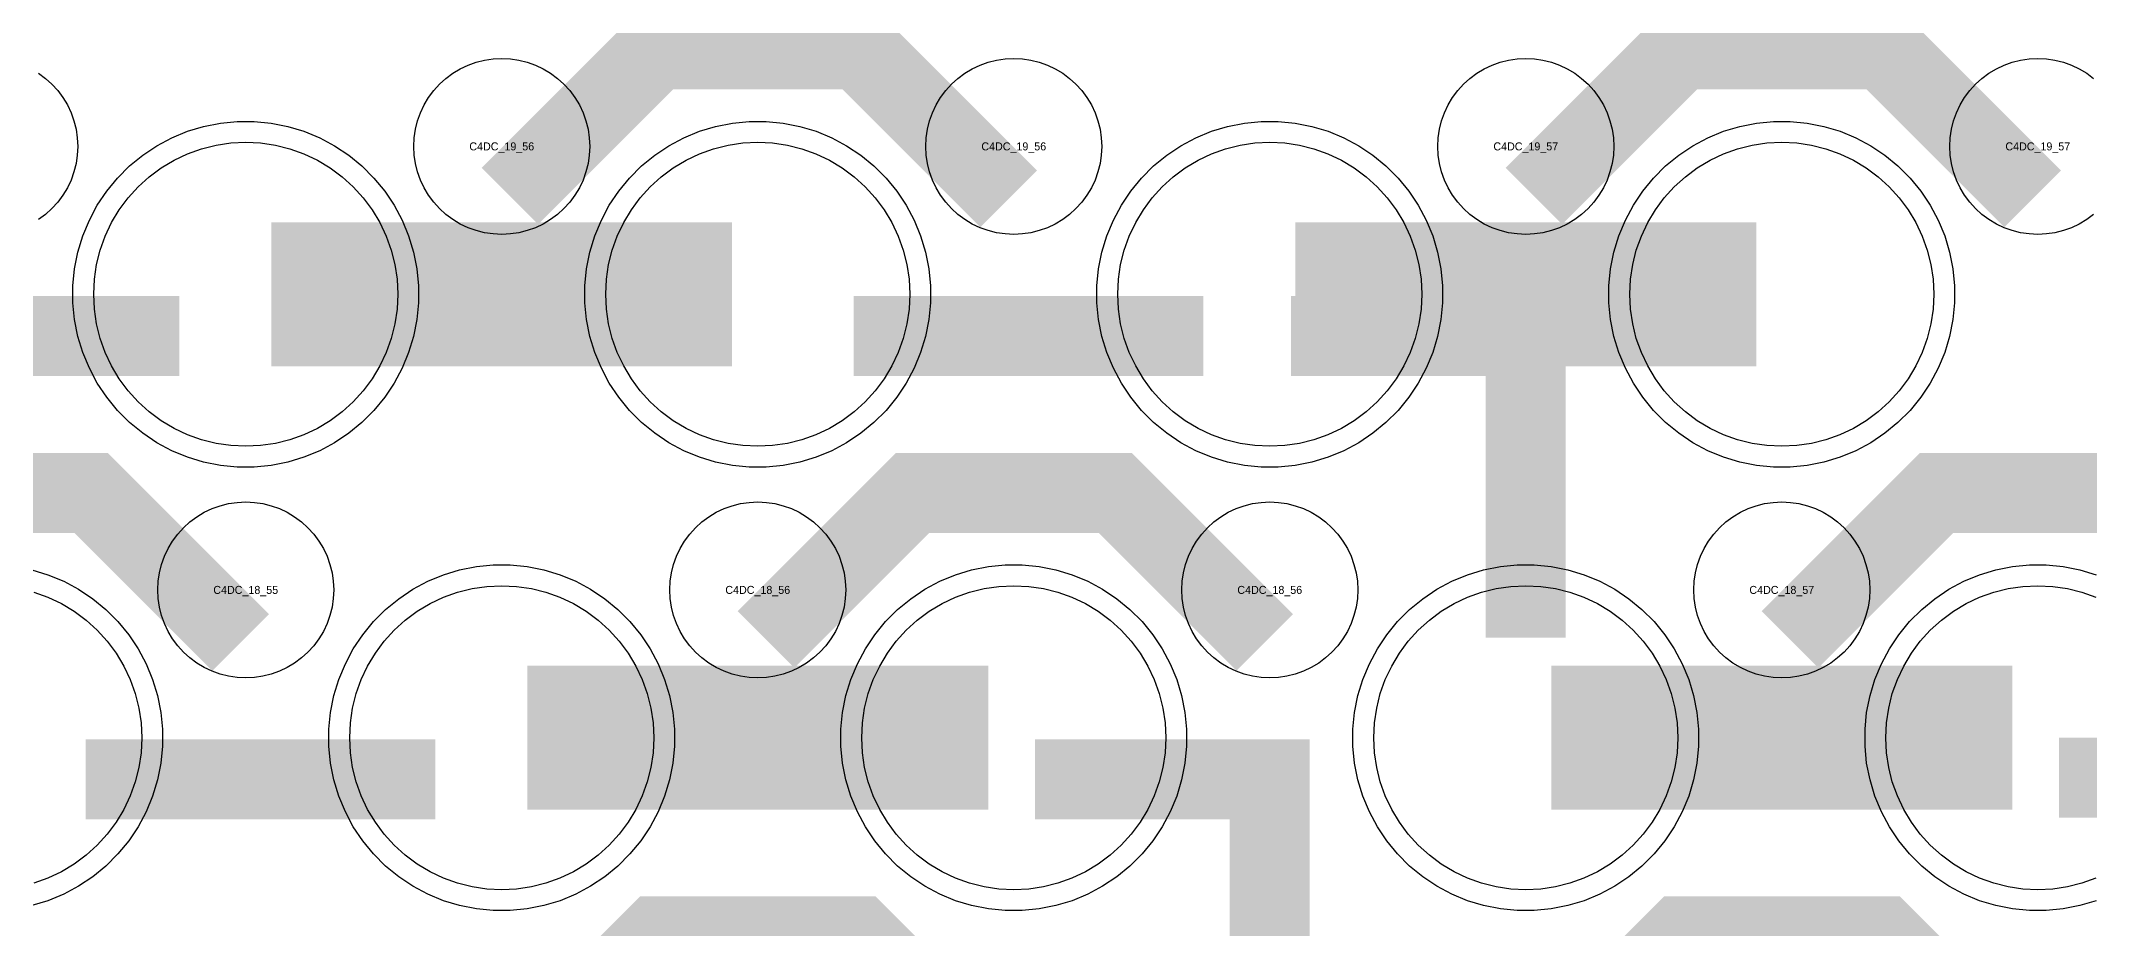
# Model space of a CAD drawing. Extents: x -11880 to 11880, y -14992 to 14992.
# Drawn here: x 5776 to 6416, y -12405 to -12128 of the extents above; entities that cross this region are included whole.
import ezdxf
from ezdxf.enums import TextEntityAlignment as Align

# ---------------------------------------------------------------- set-up
doc = ezdxf.new("R2010")
doc.units = 0
doc.header["$MEASUREMENT"] = 0
for name, color, linetype in [('GDS_775_DT_237', 138, 'CONTINUOUS'), ('RDL1_FS', 34, 'CONTINUOUS'), ('RDL_BS', 160, 'CONTINUOUS')]:
    doc.layers.add(name, color=color, linetype=linetype)

msp = doc.modelspace()

# ---------------------------------------------------------------- linework, layer by layer
at = {"layer": 'RDL1_FS'}
for points in [[(5840, -12254.354), (5835.343, -12254.125), (5830.732, -12253.441), (5826.209, -12252.309), (5821.819, -12250.737), (5817.605, -12248.745), (5813.605, -12246.347), (5809.86, -12243.569), (5806.406, -12240.439), (5803.276, -12236.985), (5800.498, -12233.24), (5798.1, -12229.24), (5796.108, -12225.026), (5794.536, -12220.636), (5793.404, -12216.113), (5792.72, -12211.502), (5792.491, -12206.845), (5792.72, -12202.188), (5793.404, -12197.577), (5794.536, -12193.054), (5796.108, -12188.664), (5798.1, -12184.45), (5800.498, -12180.45), (5803.276, -12176.705), (5806.406, -12173.251), (5809.86, -12170.121), (5813.605, -12167.343), (5817.605, -12164.945), (5821.819, -12162.953), (5826.209, -12161.381), (5830.732, -12160.249), (5835.343, -12159.565), (5840, -12159.336), (5844.657, -12159.565), (5849.268, -12160.249), (5853.791, -12161.381), (5858.181, -12162.953), (5862.395, -12164.945), (5866.395, -12167.343), (5870.14, -12170.121), (5873.594, -12173.251), (5876.724, -12176.705), (5879.502, -12180.45), (5881.9, -12184.45), (5883.892, -12188.664), (5885.464, -12193.054), (5886.596, -12197.577), (5887.28, -12202.188), (5887.509, -12206.845), (5887.28, -12211.502), (5886.596, -12216.113), (5885.464, -12220.636), (5883.892, -12225.026), (5881.9, -12229.24), (5879.502, -12233.24), (5876.724, -12236.985), (5873.594, -12240.439), (5870.14, -12243.569), (5866.395, -12246.347), (5862.395, -12248.745), (5858.181, -12250.737), (5853.791, -12252.309), (5849.268, -12253.441), (5844.657, -12254.125)], [(6000, -12254.354), (5995.343, -12254.125), (5990.732, -12253.441), (5986.209, -12252.309), (5981.819, -12250.737), (5977.605, -12248.745), (5973.605, -12246.347), (5969.86, -12243.569), (5966.406, -12240.439), (5963.276, -12236.985), (5960.498, -12233.24), (5958.1, -12229.24), (5956.108, -12225.026), (5954.536, -12220.636), (5953.404, -12216.113), (5952.72, -12211.502), (5952.491, -12206.845), (5952.72, -12202.188), (5953.404, -12197.577), (5954.536, -12193.054), (5956.108, -12188.664), (5958.1, -12184.45), (5960.498, -12180.45), (5963.276, -12176.705), (5966.406, -12173.251), (5969.86, -12170.121), (5973.605, -12167.343), (5977.605, -12164.945), (5981.819, -12162.953), (5986.209, -12161.381), (5990.732, -12160.249), (5995.343, -12159.565), (6000, -12159.336), (6004.657, -12159.565), (6009.268, -12160.249), (6013.791, -12161.381), (6018.181, -12162.953), (6022.395, -12164.945), (6026.395, -12167.343), (6030.14, -12170.121), (6033.594, -12173.251), (6036.724, -12176.705), (6039.502, -12180.45), (6041.9, -12184.45), (6043.892, -12188.664), (6045.464, -12193.054), (6046.596, -12197.577), (6047.28, -12202.188), (6047.509, -12206.845), (6047.28, -12211.502), (6046.596, -12216.113), (6045.464, -12220.636), (6043.892, -12225.026), (6041.9, -12229.24), (6039.502, -12233.24), (6036.724, -12236.985), (6033.594, -12240.439), (6030.14, -12243.569), (6026.395, -12246.347), (6022.395, -12248.745), (6018.181, -12250.737), (6013.791, -12252.309), (6009.268, -12253.441), (6004.657, -12254.125)], [(6160, -12254.354), (6155.343, -12254.125), (6150.732, -12253.441), (6146.209, -12252.309), (6141.819, -12250.737), (6137.605, -12248.745), (6133.605, -12246.347), (6129.86, -12243.569), (6126.406, -12240.439), (6123.276, -12236.985), (6120.498, -12233.24), (6118.1, -12229.24), (6116.108, -12225.026), (6114.536, -12220.636), (6113.404, -12216.113), (6112.72, -12211.502), (6112.491, -12206.845), (6112.72, -12202.188), (6113.404, -12197.577), (6114.536, -12193.054), (6116.108, -12188.664), (6118.1, -12184.45), (6120.498, -12180.45), (6123.276, -12176.705), (6126.406, -12173.251), (6129.86, -12170.121), (6133.605, -12167.343), (6137.605, -12164.945), (6141.819, -12162.953), (6146.209, -12161.381), (6150.732, -12160.249), (6155.343, -12159.565), (6160, -12159.336), (6164.657, -12159.565), (6169.268, -12160.249), (6173.791, -12161.381), (6178.181, -12162.953), (6182.395, -12164.945), (6186.395, -12167.343), (6190.14, -12170.121), (6193.594, -12173.251), (6196.724, -12176.705), (6199.502, -12180.45), (6201.9, -12184.45), (6203.892, -12188.664), (6205.464, -12193.054), (6206.596, -12197.577), (6207.28, -12202.188), (6207.509, -12206.845), (6207.28, -12211.502), (6206.596, -12216.113), (6205.464, -12220.636), (6203.892, -12225.026), (6201.9, -12229.24), (6199.502, -12233.24), (6196.724, -12236.985), (6193.594, -12240.439), (6190.14, -12243.569), (6186.395, -12246.347), (6182.395, -12248.745), (6178.181, -12250.737), (6173.791, -12252.309), (6169.268, -12253.441), (6164.657, -12254.125)], [(6320, -12254.354), (6315.343, -12254.125), (6310.732, -12253.441), (6306.209, -12252.309), (6301.819, -12250.737), (6297.605, -12248.745), (6293.605, -12246.347), (6289.86, -12243.569), (6286.406, -12240.439), (6283.276, -12236.985), (6280.498, -12233.24), (6278.1, -12229.24), (6276.108, -12225.026), (6274.536, -12220.636), (6273.404, -12216.113), (6272.72, -12211.502), (6272.491, -12206.845), (6272.72, -12202.188), (6273.404, -12197.577), (6274.536, -12193.054), (6276.108, -12188.664), (6278.1, -12184.45), (6280.498, -12180.45), (6283.276, -12176.705), (6286.406, -12173.251), (6289.86, -12170.121), (6293.605, -12167.343), (6297.605, -12164.945), (6301.819, -12162.953), (6306.209, -12161.381), (6310.732, -12160.249), (6315.343, -12159.565), (6320, -12159.336), (6324.657, -12159.565), (6329.268, -12160.249), (6333.791, -12161.381), (6338.181, -12162.953), (6342.395, -12164.945), (6346.395, -12167.343), (6350.14, -12170.121), (6353.594, -12173.251), (6356.724, -12176.705), (6359.502, -12180.45), (6361.9, -12184.45), (6363.892, -12188.664), (6365.464, -12193.054), (6366.596, -12197.577), (6367.28, -12202.188), (6367.509, -12206.845), (6367.28, -12211.502), (6366.596, -12216.113), (6365.464, -12220.636), (6363.892, -12225.026), (6361.9, -12229.24), (6359.502, -12233.24), (6356.724, -12236.985), (6353.594, -12240.439), (6350.14, -12243.569), (6346.395, -12246.347), (6342.395, -12248.745), (6338.181, -12250.737), (6333.791, -12252.309), (6329.268, -12253.441), (6324.657, -12254.125)], [(6240, -12392.919), (6235.343, -12392.69), (6230.732, -12392.006), (6226.209, -12390.874), (6221.819, -12389.302), (6217.605, -12387.31), (6213.605, -12384.912), (6209.86, -12382.134), (6206.406, -12379.004), (6203.276, -12375.55), (6200.498, -12371.805), (6198.1, -12367.805), (6196.108, -12363.591), (6194.536, -12359.201), (6193.404, -12354.678), (6192.72, -12350.067), (6192.491, -12345.41), (6192.72, -12340.753), (6193.404, -12336.142), (6194.536, -12331.619), (6196.108, -12327.229), (6198.1, -12323.015), (6200.498, -12319.015), (6203.276, -12315.27), (6206.406, -12311.816), (6209.86, -12308.686), (6213.605, -12305.908), (6217.605, -12303.51), (6221.819, -12301.518), (6226.209, -12299.946), (6230.732, -12298.814), (6235.343, -12298.13), (6240, -12297.901), (6244.657, -12298.13), (6249.268, -12298.814), (6253.791, -12299.946), (6258.181, -12301.518), (6262.395, -12303.51), (6266.395, -12305.908), (6270.14, -12308.686), (6273.594, -12311.816), (6276.724, -12315.27), (6279.502, -12319.015), (6281.9, -12323.015), (6283.892, -12327.229), (6285.464, -12331.619), (6286.596, -12336.142), (6287.28, -12340.753), (6287.509, -12345.41), (6287.28, -12350.067), (6286.596, -12354.678), (6285.464, -12359.201), (6283.892, -12363.591), (6281.9, -12367.805), (6279.502, -12371.805), (6276.724, -12375.55), (6273.594, -12379.004), (6270.14, -12382.134), (6266.395, -12384.912), (6262.395, -12387.31), (6258.181, -12389.302), (6253.791, -12390.874), (6249.268, -12392.006), (6244.657, -12392.69)]]:
    msp.add_lwpolyline(points, close=True, dxfattribs=at)
for points in [[(5848.002, -12206.845, 45, 45, 0), (5920.002, -12206.845, 45, 45, 0)], [(5920.002, -12206.845, 45, 45, 0), (5992.002, -12206.845, 45, 45, 0)], [(6168.002, -12206.845, 45, 45, 0), (6240.002, -12206.845, 45, 45, 0)], [(6240.002, -12206.845, 45, 45, 0), (6312.002, -12206.845, 45, 45, 0)], [(6248.002, -12345.41, 45, 45, 0), (6320.002, -12345.41, 45, 45, 0)], [(6320.002, -12345.41, 45, 45, 0), (6392.002, -12345.41, 45, 45, 0)]]:
    msp.add_lwpolyline(points, format="xyseb", dxfattribs=at)
at = {"layer": 'RDL1_FS', "color": 241, "true_color": 0xf7abae}
msp.add_lwpolyline([(5773.791, -12299.946), (5778.181, -12301.518), (5782.395, -12303.51), (5786.395, -12305.908), (5790.14, -12308.686), (5793.594, -12311.816), (5796.724, -12315.27), (5799.502, -12319.015), (5801.9, -12323.015), (5803.892, -12327.229), (5805.464, -12331.619), (5806.596, -12336.142), (5807.28, -12340.753), (5807.509, -12345.41), (5807.28, -12350.067), (5806.596, -12354.678), (5805.464, -12359.201), (5803.892, -12363.591), (5801.9, -12367.805), (5799.502, -12371.805), (5796.724, -12375.55), (5793.594, -12379.004), (5790.14, -12382.134), (5786.395, -12384.912), (5782.395, -12387.31), (5778.181, -12389.302), (5773.791, -12390.874)], dxfattribs=at)
for points in [[(5920, -12392.919), (5915.343, -12392.69), (5910.732, -12392.006), (5906.209, -12390.874), (5901.819, -12389.302), (5897.605, -12387.31), (5893.605, -12384.912), (5889.86, -12382.134), (5886.406, -12379.004), (5883.276, -12375.55), (5880.498, -12371.805), (5878.1, -12367.805), (5876.108, -12363.591), (5874.536, -12359.201), (5873.404, -12354.678), (5872.72, -12350.067), (5872.491, -12345.41), (5872.72, -12340.753), (5873.404, -12336.142), (5874.536, -12331.619), (5876.108, -12327.229), (5878.1, -12323.015), (5880.498, -12319.015), (5883.276, -12315.27), (5886.406, -12311.816), (5889.86, -12308.686), (5893.605, -12305.908), (5897.605, -12303.51), (5901.819, -12301.518), (5906.209, -12299.946), (5910.732, -12298.814), (5915.343, -12298.13), (5920, -12297.901), (5924.657, -12298.13), (5929.268, -12298.814), (5933.791, -12299.946), (5938.181, -12301.518), (5942.395, -12303.51), (5946.395, -12305.908), (5950.14, -12308.686), (5953.594, -12311.816), (5956.724, -12315.27), (5959.502, -12319.015), (5961.9, -12323.015), (5963.892, -12327.229), (5965.464, -12331.619), (5966.596, -12336.142), (5967.28, -12340.753), (5967.509, -12345.41), (5967.28, -12350.067), (5966.596, -12354.678), (5965.464, -12359.201), (5963.892, -12363.591), (5961.9, -12367.805), (5959.502, -12371.805), (5956.724, -12375.55), (5953.594, -12379.004), (5950.14, -12382.134), (5946.395, -12384.912), (5942.395, -12387.31), (5938.181, -12389.302), (5933.791, -12390.874), (5929.268, -12392.006), (5924.657, -12392.69)], [(6080, -12392.919), (6075.343, -12392.69), (6070.732, -12392.006), (6066.209, -12390.874), (6061.819, -12389.302), (6057.605, -12387.31), (6053.605, -12384.912), (6049.86, -12382.134), (6046.406, -12379.004), (6043.276, -12375.55), (6040.498, -12371.805), (6038.1, -12367.805), (6036.108, -12363.591), (6034.536, -12359.201), (6033.404, -12354.678), (6032.72, -12350.067), (6032.491, -12345.41), (6032.72, -12340.753), (6033.404, -12336.142), (6034.536, -12331.619), (6036.108, -12327.229), (6038.1, -12323.015), (6040.498, -12319.015), (6043.276, -12315.27), (6046.406, -12311.816), (6049.86, -12308.686), (6053.605, -12305.908), (6057.605, -12303.51), (6061.819, -12301.518), (6066.209, -12299.946), (6070.732, -12298.814), (6075.343, -12298.13), (6080, -12297.901), (6084.657, -12298.13), (6089.268, -12298.814), (6093.791, -12299.946), (6098.181, -12301.518), (6102.395, -12303.51), (6106.395, -12305.908), (6110.14, -12308.686), (6113.594, -12311.816), (6116.724, -12315.27), (6119.502, -12319.015), (6121.9, -12323.015), (6123.892, -12327.229), (6125.464, -12331.619), (6126.596, -12336.142), (6127.28, -12340.753), (6127.509, -12345.41), (6127.28, -12350.067), (6126.596, -12354.678), (6125.464, -12359.201), (6123.892, -12363.591), (6121.9, -12367.805), (6119.502, -12371.805), (6116.724, -12375.55), (6113.594, -12379.004), (6110.14, -12382.134), (6106.395, -12384.912), (6102.395, -12387.31), (6098.181, -12389.302), (6093.791, -12390.874), (6089.268, -12392.006), (6084.657, -12392.69)]]:
    msp.add_lwpolyline(points, close=True, dxfattribs=at)
at = {"layer": 'RDL1_FS'}
msp.add_lwpolyline([(6418.181, -12389.302), (6413.791, -12390.874), (6409.268, -12392.006), (6404.657, -12392.69), (6400, -12392.919), (6395.343, -12392.69), (6390.732, -12392.006), (6386.209, -12390.874), (6381.819, -12389.302), (6377.605, -12387.31), (6373.605, -12384.912), (6369.86, -12382.134), (6366.406, -12379.004), (6363.276, -12375.55), (6360.498, -12371.805), (6358.1, -12367.805), (6356.108, -12363.591), (6354.536, -12359.201), (6353.404, -12354.678), (6352.72, -12350.067), (6352.491, -12345.41), (6352.72, -12340.753), (6353.404, -12336.142), (6354.536, -12331.619), (6356.108, -12327.229), (6358.1, -12323.015), (6360.498, -12319.015), (6363.276, -12315.27), (6366.406, -12311.816), (6369.86, -12308.686), (6373.605, -12305.908), (6377.605, -12303.51), (6381.819, -12301.518), (6386.209, -12299.946), (6390.732, -12298.814), (6395.343, -12298.13), (6400, -12297.901), (6404.657, -12298.13), (6409.268, -12298.814), (6413.791, -12299.946), (6418.181, -12301.518)], dxfattribs=at)
at = {"layer": 'RDL1_FS', "color": 241, "true_color": 0xf7abae}
for points in [[(5928.002, -12345.41, 45, 45, 0), (6000.002, -12345.41, 45, 45, 0)], [(6000.002, -12345.41, 45, 45, 0), (6072.002, -12345.41, 45, 45, 0)]]:
    msp.add_lwpolyline(points, format="xyseb", dxfattribs=at)
at = {"layer": 'RDL_BS'}
for points in [[(5922.562, -12176.159, 25, 25, 0), (5968.377, -12130.344, 25, 25, 0), (6001.93, -12130.344, 25, 25, 0)], [(6078.401, -12177.058, 25, 25, 0), (6031.687, -12130.344, 25, 25, 0), (6001.929, -12130.344, 25, 25, 0)], [(6242.562, -12176.159, 25, 25, 0), (6288.377, -12130.344, 25, 25, 0), (6321.93, -12130.344, 25, 25, 0)], [(6398.401, -12177.058, 25, 25, 0), (6351.687, -12130.344, 25, 25, 0), (6321.929, -12130.344, 25, 25, 0)], [(6240, -12314.135, 25, 25, 0), (6240, -12207.358, 25, 25, 0)], [(5710.016, -12219.858, 25, 25, 0), (5819.281, -12219.858, 25, 25, 0)], [(6030.016, -12219.858, 25, 25, 0), (6139.281, -12219.858, 25, 25, 0)], [(6252.5, -12219.858, 25, 25, 0), (6166.667, -12219.858, 25, 25, 0)], [(6212.944, -12219.858, 25, 25, 0), (6171.74, -12219.858, 25, 25, 0)], [(6240, -12237.827, 25, 25, 0), (6240, -12283.447, 25, 25, 0)], [(5838.401, -12315.623, 25, 25, 0), (5791.687, -12268.909, 25, 25, 0), (5761.929, -12268.909, 25, 25, 0)], [(6002.562, -12314.724, 25, 25, 0), (6048.377, -12268.909, 25, 25, 0), (6081.93, -12268.909, 25, 25, 0)], [(6158.401, -12315.623, 25, 25, 0), (6111.687, -12268.909, 25, 25, 0), (6081.929, -12268.909, 25, 25, 0)], [(6322.562, -12314.724, 25, 25, 0), (6368.377, -12268.909, 25, 25, 0), (6401.93, -12268.909, 25, 25, 0)], [(6478.401, -12315.623, 25, 25, 0), (6431.687, -12268.909, 25, 25, 0), (6401.929, -12268.909, 25, 25, 0)], [(6492.5, -12357.91, 25, 25, 0), (6406.667, -12357.91, 25, 25, 0)], [(6452.944, -12357.91, 25, 25, 0), (6411.74, -12357.91, 25, 25, 0)], [(6160, -12376.392, 25, 25, 0), (6160, -12422.012, 25, 25, 0)], [(5922.562, -12453.289, 25, 25, 0), (5968.377, -12407.474, 25, 25, 0), (6001.93, -12407.474, 25, 25, 0)], [(6078.401, -12454.188, 25, 25, 0), (6031.687, -12407.474, 25, 25, 0), (6001.929, -12407.474, 25, 25, 0)], [(6242.562, -12453.289, 25, 25, 0), (6288.377, -12407.474, 25, 25, 0), (6321.93, -12407.474, 25, 25, 0)], [(6398.401, -12454.188, 25, 25, 0), (6351.687, -12407.474, 25, 25, 0), (6321.929, -12407.474, 25, 25, 0)]]:
    msp.add_lwpolyline(points, format="xyseb", dxfattribs=at)
for points in [[(5920, -12188.151), (5917.307, -12188.019), (5914.635, -12187.623), (5912.016, -12186.966), (5909.481, -12186.059), (5907.044, -12184.907), (5904.72, -12183.514), (5902.557, -12181.911), (5900.558, -12180.099), (5898.746, -12178.1), (5897.143, -12175.937), (5895.75, -12173.613), (5894.598, -12171.176), (5893.691, -12168.641), (5893.034, -12166.022), (5892.638, -12163.35), (5892.506, -12160.657), (5892.638, -12157.964), (5893.034, -12155.292), (5893.691, -12152.673), (5894.598, -12150.138), (5895.75, -12147.701), (5897.143, -12145.377), (5898.746, -12143.214), (5900.558, -12141.215), (5902.557, -12139.403), (5904.72, -12137.8), (5907.044, -12136.407), (5909.481, -12135.255), (5912.016, -12134.348), (5914.635, -12133.691), (5917.307, -12133.295), (5920, -12133.163), (5922.693, -12133.295), (5925.365, -12133.691), (5927.984, -12134.348), (5930.519, -12135.255), (5932.956, -12136.407), (5935.28, -12137.8), (5937.443, -12139.403), (5939.442, -12141.215), (5941.254, -12143.214), (5942.857, -12145.377), (5944.25, -12147.701), (5945.402, -12150.138), (5946.309, -12152.673), (5946.966, -12155.292), (5947.362, -12157.964), (5947.494, -12160.657), (5947.362, -12163.35), (5946.966, -12166.022), (5946.309, -12168.641), (5945.402, -12171.176), (5944.25, -12173.613), (5942.857, -12175.937), (5941.254, -12178.1), (5939.442, -12180.099), (5937.443, -12181.911), (5935.28, -12183.514), (5932.956, -12184.907), (5930.519, -12186.059), (5927.984, -12186.966), (5925.365, -12187.623), (5922.693, -12188.019)], [(6080, -12188.151), (6077.307, -12188.019), (6074.635, -12187.623), (6072.016, -12186.966), (6069.481, -12186.059), (6067.044, -12184.907), (6064.72, -12183.514), (6062.557, -12181.911), (6060.558, -12180.099), (6058.746, -12178.1), (6057.143, -12175.937), (6055.75, -12173.613), (6054.598, -12171.176), (6053.691, -12168.641), (6053.034, -12166.022), (6052.638, -12163.35), (6052.506, -12160.657), (6052.638, -12157.964), (6053.034, -12155.292), (6053.691, -12152.673), (6054.598, -12150.138), (6055.75, -12147.701), (6057.143, -12145.377), (6058.746, -12143.214), (6060.558, -12141.215), (6062.557, -12139.403), (6064.72, -12137.8), (6067.044, -12136.407), (6069.481, -12135.255), (6072.016, -12134.348), (6074.635, -12133.691), (6077.307, -12133.295), (6080, -12133.163), (6082.693, -12133.295), (6085.365, -12133.691), (6087.984, -12134.348), (6090.519, -12135.255), (6092.956, -12136.407), (6095.28, -12137.8), (6097.443, -12139.403), (6099.442, -12141.215), (6101.254, -12143.214), (6102.857, -12145.377), (6104.25, -12147.701), (6105.402, -12150.138), (6106.309, -12152.673), (6106.966, -12155.292), (6107.362, -12157.964), (6107.494, -12160.657), (6107.362, -12163.35), (6106.966, -12166.022), (6106.309, -12168.641), (6105.402, -12171.176), (6104.25, -12173.613), (6102.857, -12175.937), (6101.254, -12178.1), (6099.442, -12180.099), (6097.443, -12181.911), (6095.28, -12183.514), (6092.956, -12184.907), (6090.519, -12186.059), (6087.984, -12186.966), (6085.365, -12187.623), (6082.693, -12188.019)], [(6240, -12188.151), (6237.307, -12188.019), (6234.635, -12187.623), (6232.016, -12186.966), (6229.481, -12186.059), (6227.044, -12184.907), (6224.72, -12183.514), (6222.557, -12181.911), (6220.558, -12180.099), (6218.746, -12178.1), (6217.143, -12175.937), (6215.75, -12173.613), (6214.598, -12171.176), (6213.691, -12168.641), (6213.034, -12166.022), (6212.638, -12163.35), (6212.506, -12160.657), (6212.638, -12157.964), (6213.034, -12155.292), (6213.691, -12152.673), (6214.598, -12150.138), (6215.75, -12147.701), (6217.143, -12145.377), (6218.746, -12143.214), (6220.558, -12141.215), (6222.557, -12139.403), (6224.72, -12137.8), (6227.044, -12136.407), (6229.481, -12135.255), (6232.016, -12134.348), (6234.635, -12133.691), (6237.307, -12133.295), (6240, -12133.163), (6242.693, -12133.295), (6245.365, -12133.691), (6247.984, -12134.348), (6250.519, -12135.255), (6252.956, -12136.407), (6255.28, -12137.8), (6257.443, -12139.403), (6259.442, -12141.215), (6261.254, -12143.214), (6262.857, -12145.377), (6264.25, -12147.701), (6265.402, -12150.138), (6266.309, -12152.673), (6266.966, -12155.292), (6267.362, -12157.964), (6267.494, -12160.657), (6267.362, -12163.35), (6266.966, -12166.022), (6266.309, -12168.641), (6265.402, -12171.176), (6264.25, -12173.613), (6262.857, -12175.937), (6261.254, -12178.1), (6259.442, -12180.099), (6257.443, -12181.911), (6255.28, -12183.514), (6252.956, -12184.907), (6250.519, -12186.059), (6247.984, -12186.966), (6245.365, -12187.623), (6242.693, -12188.019)], [(5837.356, -12260.845), (5832.062, -12260.328), (5826.835, -12259.282), (5821.795, -12257.751), (5816.885, -12255.72), (5812.223, -12253.228), (5807.809, -12250.281), (5803.708, -12246.919), (5799.926, -12243.137), (5796.564, -12239.036), (5793.617, -12234.622), (5791.125, -12229.96), (5789.094, -12225.05), (5787.563, -12220.01), (5786.517, -12214.783), (5786, -12209.489), (5786, -12204.201), (5786.517, -12198.907), (5787.563, -12193.68), (5789.094, -12188.64), (5791.125, -12183.73), (5793.617, -12179.068), (5796.564, -12174.654), (5799.926, -12170.553), (5803.708, -12166.771), (5807.809, -12163.409), (5812.223, -12160.462), (5816.885, -12157.97), (5821.795, -12155.939), (5826.835, -12154.408), (5832.062, -12153.362), (5837.356, -12152.845), (5842.644, -12152.845), (5847.938, -12153.362), (5853.165, -12154.408), (5858.205, -12155.939), (5863.115, -12157.97), (5867.777, -12160.462), (5872.191, -12163.409), (5876.292, -12166.771), (5880.074, -12170.553), (5883.436, -12174.654), (5886.383, -12179.068), (5888.875, -12183.73), (5890.906, -12188.64), (5892.437, -12193.68), (5893.483, -12198.907), (5894, -12204.201), (5894, -12209.489), (5893.483, -12214.783), (5892.437, -12220.01), (5890.906, -12225.05), (5888.875, -12229.96), (5886.383, -12234.622), (5883.436, -12239.036), (5880.074, -12243.137), (5876.292, -12246.919), (5872.191, -12250.281), (5867.777, -12253.228), (5863.115, -12255.72), (5858.205, -12257.751), (5853.165, -12259.282), (5847.938, -12260.328), (5842.644, -12260.845)], [(5997.356, -12260.845), (5992.062, -12260.328), (5986.835, -12259.282), (5981.795, -12257.751), (5976.885, -12255.72), (5972.223, -12253.228), (5967.809, -12250.281), (5963.708, -12246.919), (5959.926, -12243.137), (5956.564, -12239.036), (5953.617, -12234.622), (5951.125, -12229.96), (5949.094, -12225.05), (5947.563, -12220.01), (5946.517, -12214.783), (5946, -12209.489), (5946, -12204.201), (5946.517, -12198.907), (5947.563, -12193.68), (5949.094, -12188.64), (5951.125, -12183.73), (5953.617, -12179.068), (5956.564, -12174.654), (5959.926, -12170.553), (5963.708, -12166.771), (5967.809, -12163.409), (5972.223, -12160.462), (5976.885, -12157.97), (5981.795, -12155.939), (5986.835, -12154.408), (5992.062, -12153.362), (5997.356, -12152.845), (6002.644, -12152.845), (6007.938, -12153.362), (6013.165, -12154.408), (6018.205, -12155.939), (6023.115, -12157.97), (6027.777, -12160.462), (6032.191, -12163.409), (6036.292, -12166.771), (6040.074, -12170.553), (6043.436, -12174.654), (6046.383, -12179.068), (6048.875, -12183.73), (6050.906, -12188.64), (6052.437, -12193.68), (6053.483, -12198.907), (6054, -12204.201), (6054, -12209.489), (6053.483, -12214.783), (6052.437, -12220.01), (6050.906, -12225.05), (6048.875, -12229.96), (6046.383, -12234.622), (6043.436, -12239.036), (6040.074, -12243.137), (6036.292, -12246.919), (6032.191, -12250.281), (6027.777, -12253.228), (6023.115, -12255.72), (6018.205, -12257.751), (6013.165, -12259.282), (6007.938, -12260.328), (6002.644, -12260.845)], [(6157.356, -12260.845), (6152.062, -12260.328), (6146.835, -12259.282), (6141.795, -12257.751), (6136.885, -12255.72), (6132.223, -12253.228), (6127.809, -12250.281), (6123.708, -12246.919), (6119.926, -12243.137), (6116.564, -12239.036), (6113.617, -12234.622), (6111.125, -12229.96), (6109.094, -12225.05), (6107.563, -12220.01), (6106.517, -12214.783), (6106, -12209.489), (6106, -12204.201), (6106.517, -12198.907), (6107.563, -12193.68), (6109.094, -12188.64), (6111.125, -12183.73), (6113.617, -12179.068), (6116.564, -12174.654), (6119.926, -12170.553), (6123.708, -12166.771), (6127.809, -12163.409), (6132.223, -12160.462), (6136.885, -12157.97), (6141.795, -12155.939), (6146.835, -12154.408), (6152.062, -12153.362), (6157.356, -12152.845), (6162.644, -12152.845), (6167.938, -12153.362), (6173.165, -12154.408), (6178.205, -12155.939), (6183.115, -12157.97), (6187.777, -12160.462), (6192.191, -12163.409), (6196.292, -12166.771), (6200.074, -12170.553), (6203.436, -12174.654), (6206.383, -12179.068), (6208.875, -12183.73), (6210.906, -12188.64), (6212.437, -12193.68), (6213.483, -12198.907), (6214, -12204.201), (6214, -12209.489), (6213.483, -12214.783), (6212.437, -12220.01), (6210.906, -12225.05), (6208.875, -12229.96), (6206.383, -12234.622), (6203.436, -12239.036), (6200.074, -12243.137), (6196.292, -12246.919), (6192.191, -12250.281), (6187.777, -12253.228), (6183.115, -12255.72), (6178.205, -12257.751), (6173.165, -12259.282), (6167.938, -12260.328), (6162.644, -12260.845)], [(6317.356, -12260.845), (6312.062, -12260.328), (6306.835, -12259.282), (6301.795, -12257.751), (6296.885, -12255.72), (6292.223, -12253.228), (6287.809, -12250.281), (6283.708, -12246.919), (6279.926, -12243.137), (6276.564, -12239.036), (6273.617, -12234.622), (6271.125, -12229.96), (6269.094, -12225.05), (6267.563, -12220.01), (6266.517, -12214.783), (6266, -12209.489), (6266, -12204.201), (6266.517, -12198.907), (6267.563, -12193.68), (6269.094, -12188.64), (6271.125, -12183.73), (6273.617, -12179.068), (6276.564, -12174.654), (6279.926, -12170.553), (6283.708, -12166.771), (6287.809, -12163.409), (6292.223, -12160.462), (6296.885, -12157.97), (6301.795, -12155.939), (6306.835, -12154.408), (6312.062, -12153.362), (6317.356, -12152.845), (6322.644, -12152.845), (6327.938, -12153.362), (6333.165, -12154.408), (6338.205, -12155.939), (6343.115, -12157.97), (6347.777, -12160.462), (6352.191, -12163.409), (6356.292, -12166.771), (6360.074, -12170.553), (6363.436, -12174.654), (6366.383, -12179.068), (6368.875, -12183.73), (6370.906, -12188.64), (6372.437, -12193.68), (6373.483, -12198.907), (6374, -12204.201), (6374, -12209.489), (6373.483, -12214.783), (6372.437, -12220.01), (6370.906, -12225.05), (6368.875, -12229.96), (6366.383, -12234.622), (6363.436, -12239.036), (6360.074, -12243.137), (6356.292, -12246.919), (6352.191, -12250.281), (6347.777, -12253.228), (6343.115, -12255.72), (6338.205, -12257.751), (6333.165, -12259.282), (6327.938, -12260.328), (6322.644, -12260.845)], [(5840, -12326.716), (5837.307, -12326.584), (5834.635, -12326.188), (5832.016, -12325.531), (5829.481, -12324.624), (5827.044, -12323.472), (5824.72, -12322.079), (5822.557, -12320.476), (5820.558, -12318.664), (5818.746, -12316.665), (5817.143, -12314.502), (5815.75, -12312.178), (5814.598, -12309.741), (5813.691, -12307.206), (5813.034, -12304.587), (5812.638, -12301.915), (5812.506, -12299.222), (5812.638, -12296.529), (5813.034, -12293.857), (5813.691, -12291.238), (5814.598, -12288.703), (5815.75, -12286.266), (5817.143, -12283.942), (5818.746, -12281.779), (5820.558, -12279.78), (5822.557, -12277.968), (5824.72, -12276.365), (5827.044, -12274.972), (5829.481, -12273.82), (5832.016, -12272.913), (5834.635, -12272.256), (5837.307, -12271.86), (5840, -12271.728), (5842.693, -12271.86), (5845.365, -12272.256), (5847.984, -12272.913), (5850.519, -12273.82), (5852.956, -12274.972), (5855.28, -12276.365), (5857.443, -12277.968), (5859.442, -12279.78), (5861.254, -12281.779), (5862.857, -12283.942), (5864.25, -12286.266), (5865.402, -12288.703), (5866.309, -12291.238), (5866.966, -12293.857), (5867.362, -12296.529), (5867.494, -12299.222), (5867.362, -12301.915), (5866.966, -12304.587), (5866.309, -12307.206), (5865.402, -12309.741), (5864.25, -12312.178), (5862.857, -12314.502), (5861.254, -12316.665), (5859.442, -12318.664), (5857.443, -12320.476), (5855.28, -12322.079), (5852.956, -12323.472), (5850.519, -12324.624), (5847.984, -12325.531), (5845.365, -12326.188), (5842.693, -12326.584)], [(6000, -12326.716), (5997.307, -12326.584), (5994.635, -12326.188), (5992.016, -12325.531), (5989.481, -12324.624), (5987.044, -12323.472), (5984.72, -12322.079), (5982.557, -12320.476), (5980.558, -12318.664), (5978.746, -12316.665), (5977.143, -12314.502), (5975.75, -12312.178), (5974.598, -12309.741), (5973.691, -12307.206), (5973.034, -12304.587), (5972.638, -12301.915), (5972.506, -12299.222), (5972.638, -12296.529), (5973.034, -12293.857), (5973.691, -12291.238), (5974.598, -12288.703), (5975.75, -12286.266), (5977.143, -12283.942), (5978.746, -12281.779), (5980.558, -12279.78), (5982.557, -12277.968), (5984.72, -12276.365), (5987.044, -12274.972), (5989.481, -12273.82), (5992.016, -12272.913), (5994.635, -12272.256), (5997.307, -12271.86), (6000, -12271.728), (6002.693, -12271.86), (6005.365, -12272.256), (6007.984, -12272.913), (6010.519, -12273.82), (6012.956, -12274.972), (6015.28, -12276.365), (6017.443, -12277.968), (6019.442, -12279.78), (6021.254, -12281.779), (6022.857, -12283.942), (6024.25, -12286.266), (6025.402, -12288.703), (6026.309, -12291.238), (6026.966, -12293.857), (6027.362, -12296.529), (6027.494, -12299.222), (6027.362, -12301.915), (6026.966, -12304.587), (6026.309, -12307.206), (6025.402, -12309.741), (6024.25, -12312.178), (6022.857, -12314.502), (6021.254, -12316.665), (6019.442, -12318.664), (6017.443, -12320.476), (6015.28, -12322.079), (6012.956, -12323.472), (6010.519, -12324.624), (6007.984, -12325.531), (6005.365, -12326.188), (6002.693, -12326.584)], [(6160, -12326.716), (6157.307, -12326.584), (6154.635, -12326.188), (6152.016, -12325.531), (6149.481, -12324.624), (6147.044, -12323.472), (6144.72, -12322.079), (6142.557, -12320.476), (6140.558, -12318.664), (6138.746, -12316.665), (6137.143, -12314.502), (6135.75, -12312.178), (6134.598, -12309.741), (6133.691, -12307.206), (6133.034, -12304.587), (6132.638, -12301.915), (6132.506, -12299.222), (6132.638, -12296.529), (6133.034, -12293.857), (6133.691, -12291.238), (6134.598, -12288.703), (6135.75, -12286.266), (6137.143, -12283.942), (6138.746, -12281.779), (6140.558, -12279.78), (6142.557, -12277.968), (6144.72, -12276.365), (6147.044, -12274.972), (6149.481, -12273.82), (6152.016, -12272.913), (6154.635, -12272.256), (6157.307, -12271.86), (6160, -12271.728), (6162.693, -12271.86), (6165.365, -12272.256), (6167.984, -12272.913), (6170.519, -12273.82), (6172.956, -12274.972), (6175.28, -12276.365), (6177.443, -12277.968), (6179.442, -12279.78), (6181.254, -12281.779), (6182.857, -12283.942), (6184.25, -12286.266), (6185.402, -12288.703), (6186.309, -12291.238), (6186.966, -12293.857), (6187.362, -12296.529), (6187.494, -12299.222), (6187.362, -12301.915), (6186.966, -12304.587), (6186.309, -12307.206), (6185.402, -12309.741), (6184.25, -12312.178), (6182.857, -12314.502), (6181.254, -12316.665), (6179.442, -12318.664), (6177.443, -12320.476), (6175.28, -12322.079), (6172.956, -12323.472), (6170.519, -12324.624), (6167.984, -12325.531), (6165.365, -12326.188), (6162.693, -12326.584)], [(6320, -12326.716), (6317.307, -12326.584), (6314.635, -12326.188), (6312.016, -12325.531), (6309.481, -12324.624), (6307.044, -12323.472), (6304.72, -12322.079), (6302.557, -12320.476), (6300.558, -12318.664), (6298.746, -12316.665), (6297.143, -12314.502), (6295.75, -12312.178), (6294.598, -12309.741), (6293.691, -12307.206), (6293.034, -12304.587), (6292.638, -12301.915), (6292.506, -12299.222), (6292.638, -12296.529), (6293.034, -12293.857), (6293.691, -12291.238), (6294.598, -12288.703), (6295.75, -12286.266), (6297.143, -12283.942), (6298.746, -12281.779), (6300.558, -12279.78), (6302.557, -12277.968), (6304.72, -12276.365), (6307.044, -12274.972), (6309.481, -12273.82), (6312.016, -12272.913), (6314.635, -12272.256), (6317.307, -12271.86), (6320, -12271.728), (6322.693, -12271.86), (6325.365, -12272.256), (6327.984, -12272.913), (6330.519, -12273.82), (6332.956, -12274.972), (6335.28, -12276.365), (6337.443, -12277.968), (6339.442, -12279.78), (6341.254, -12281.779), (6342.857, -12283.942), (6344.25, -12286.266), (6345.402, -12288.703), (6346.309, -12291.238), (6346.966, -12293.857), (6347.362, -12296.529), (6347.494, -12299.222), (6347.362, -12301.915), (6346.966, -12304.587), (6346.309, -12307.206), (6345.402, -12309.741), (6344.25, -12312.178), (6342.857, -12314.502), (6341.254, -12316.665), (6339.442, -12318.664), (6337.443, -12320.476), (6335.28, -12322.079), (6332.956, -12323.472), (6330.519, -12324.624), (6327.984, -12325.531), (6325.365, -12326.188), (6322.693, -12326.584)], [(6237.356, -12399.41), (6232.062, -12398.893), (6226.835, -12397.847), (6221.795, -12396.316), (6216.885, -12394.285), (6212.223, -12391.793), (6207.809, -12388.846), (6203.708, -12385.484), (6199.926, -12381.702), (6196.564, -12377.601), (6193.617, -12373.187), (6191.125, -12368.525), (6189.094, -12363.615), (6187.563, -12358.575), (6186.517, -12353.348), (6186, -12348.054), (6186, -12342.766), (6186.517, -12337.472), (6187.563, -12332.245), (6189.094, -12327.205), (6191.125, -12322.295), (6193.617, -12317.633), (6196.564, -12313.219), (6199.926, -12309.118), (6203.708, -12305.336), (6207.809, -12301.974), (6212.223, -12299.027), (6216.885, -12296.535), (6221.795, -12294.504), (6226.835, -12292.973), (6232.062, -12291.927), (6237.356, -12291.41), (6242.644, -12291.41), (6247.938, -12291.927), (6253.165, -12292.973), (6258.205, -12294.504), (6263.115, -12296.535), (6267.777, -12299.027), (6272.191, -12301.974), (6276.292, -12305.336), (6280.074, -12309.118), (6283.436, -12313.219), (6286.383, -12317.633), (6288.875, -12322.295), (6290.906, -12327.205), (6292.437, -12332.245), (6293.483, -12337.472), (6294, -12342.766), (6294, -12348.054), (6293.483, -12353.348), (6292.437, -12358.575), (6290.906, -12363.615), (6288.875, -12368.525), (6286.383, -12373.187), (6283.436, -12377.601), (6280.074, -12381.702), (6276.292, -12385.484), (6272.191, -12388.846), (6267.777, -12391.793), (6263.115, -12394.285), (6258.205, -12396.316), (6253.165, -12397.847), (6247.938, -12398.893), (6242.644, -12399.41)]]:
    msp.add_lwpolyline(points, close=True, dxfattribs=at)
for points in [[(6417.443, -12181.911), (6415.28, -12183.514), (6412.956, -12184.907), (6410.519, -12186.059), (6407.984, -12186.966), (6405.365, -12187.623), (6402.693, -12188.019), (6400, -12188.151), (6397.307, -12188.019), (6394.635, -12187.623), (6392.016, -12186.966), (6389.481, -12186.059), (6387.044, -12184.907), (6384.72, -12183.514), (6382.557, -12181.911), (6380.558, -12180.099), (6378.746, -12178.1), (6377.143, -12175.937), (6375.75, -12173.613), (6374.598, -12171.176), (6373.691, -12168.641), (6373.034, -12166.022), (6372.638, -12163.35), (6372.506, -12160.657), (6372.638, -12157.964), (6373.034, -12155.292), (6373.691, -12152.673), (6374.598, -12150.138), (6375.75, -12147.701), (6377.143, -12145.377), (6378.746, -12143.214), (6380.558, -12141.215), (6382.557, -12139.403), (6384.72, -12137.8), (6387.044, -12136.407), (6389.481, -12135.255), (6392.016, -12134.348), (6394.635, -12133.691), (6397.307, -12133.295), (6400, -12133.163), (6402.693, -12133.295), (6405.365, -12133.691), (6407.984, -12134.348), (6410.519, -12135.255), (6412.956, -12136.407), (6415.28, -12137.8), (6417.443, -12139.403)], [(5775.28, -12137.8), (5777.443, -12139.403), (5779.442, -12141.215), (5781.254, -12143.214), (5782.857, -12145.377), (5784.25, -12147.701), (5785.402, -12150.138), (5786.309, -12152.673), (5786.966, -12155.292), (5787.362, -12157.964), (5787.494, -12160.657), (5787.362, -12163.35), (5786.966, -12166.022), (5786.309, -12168.641), (5785.402, -12171.176), (5784.25, -12173.613), (5782.857, -12175.937), (5781.254, -12178.1), (5779.442, -12180.099), (5777.443, -12181.911), (5775.28, -12183.514)], [(6418.205, -12396.316), (6413.165, -12397.847), (6407.938, -12398.893), (6402.644, -12399.41), (6397.356, -12399.41), (6392.062, -12398.893), (6386.835, -12397.847), (6381.795, -12396.316), (6376.885, -12394.285), (6372.223, -12391.793), (6367.809, -12388.846), (6363.708, -12385.484), (6359.926, -12381.702), (6356.564, -12377.601), (6353.617, -12373.187), (6351.125, -12368.525), (6349.094, -12363.615), (6347.563, -12358.575), (6346.517, -12353.348), (6346, -12348.054), (6346, -12342.766), (6346.517, -12337.472), (6347.563, -12332.245), (6349.094, -12327.205), (6351.125, -12322.295), (6353.617, -12317.633), (6356.564, -12313.219), (6359.926, -12309.118), (6363.708, -12305.336), (6367.809, -12301.974), (6372.223, -12299.027), (6376.885, -12296.535), (6381.795, -12294.504), (6386.835, -12292.973), (6392.062, -12291.927), (6397.356, -12291.41), (6402.644, -12291.41), (6407.938, -12291.927), (6413.165, -12292.973), (6418.205, -12294.504)]]:
    msp.add_lwpolyline(points, dxfattribs=at)
at = {"layer": 'RDL_BS', "color": 241, "true_color": 0xf7abae}
msp.add_lwpolyline([(5773.165, -12292.973), (5778.205, -12294.504), (5783.115, -12296.535), (5787.777, -12299.027), (5792.191, -12301.974), (5796.292, -12305.336), (5800.074, -12309.118), (5803.436, -12313.219), (5806.383, -12317.633), (5808.875, -12322.295), (5810.906, -12327.205), (5812.437, -12332.245), (5813.483, -12337.472), (5814, -12342.766), (5814, -12348.054), (5813.483, -12353.348), (5812.437, -12358.575), (5810.906, -12363.615), (5808.875, -12368.525), (5806.383, -12373.187), (5803.436, -12377.601), (5800.074, -12381.702), (5796.292, -12385.484), (5792.191, -12388.846), (5787.777, -12391.793), (5783.115, -12394.285), (5778.205, -12396.316), (5773.165, -12397.847)], dxfattribs=at)
for points in [[(5917.356, -12399.41), (5912.062, -12398.893), (5906.835, -12397.847), (5901.795, -12396.316), (5896.885, -12394.285), (5892.223, -12391.793), (5887.809, -12388.846), (5883.708, -12385.484), (5879.926, -12381.702), (5876.564, -12377.601), (5873.617, -12373.187), (5871.125, -12368.525), (5869.094, -12363.615), (5867.563, -12358.575), (5866.517, -12353.348), (5866, -12348.054), (5866, -12342.766), (5866.517, -12337.472), (5867.563, -12332.245), (5869.094, -12327.205), (5871.125, -12322.295), (5873.617, -12317.633), (5876.564, -12313.219), (5879.926, -12309.118), (5883.708, -12305.336), (5887.809, -12301.974), (5892.223, -12299.027), (5896.885, -12296.535), (5901.795, -12294.504), (5906.835, -12292.973), (5912.062, -12291.927), (5917.356, -12291.41), (5922.644, -12291.41), (5927.938, -12291.927), (5933.165, -12292.973), (5938.205, -12294.504), (5943.115, -12296.535), (5947.777, -12299.027), (5952.191, -12301.974), (5956.292, -12305.336), (5960.074, -12309.118), (5963.436, -12313.219), (5966.383, -12317.633), (5968.875, -12322.295), (5970.906, -12327.205), (5972.437, -12332.245), (5973.483, -12337.472), (5974, -12342.766), (5974, -12348.054), (5973.483, -12353.348), (5972.437, -12358.575), (5970.906, -12363.615), (5968.875, -12368.525), (5966.383, -12373.187), (5963.436, -12377.601), (5960.074, -12381.702), (5956.292, -12385.484), (5952.191, -12388.846), (5947.777, -12391.793), (5943.115, -12394.285), (5938.205, -12396.316), (5933.165, -12397.847), (5927.938, -12398.893), (5922.644, -12399.41)], [(6077.356, -12399.41), (6072.062, -12398.893), (6066.835, -12397.847), (6061.795, -12396.316), (6056.885, -12394.285), (6052.223, -12391.793), (6047.809, -12388.846), (6043.708, -12385.484), (6039.926, -12381.702), (6036.564, -12377.601), (6033.617, -12373.187), (6031.125, -12368.525), (6029.094, -12363.615), (6027.563, -12358.575), (6026.517, -12353.348), (6026, -12348.054), (6026, -12342.766), (6026.517, -12337.472), (6027.563, -12332.245), (6029.094, -12327.205), (6031.125, -12322.295), (6033.617, -12317.633), (6036.564, -12313.219), (6039.926, -12309.118), (6043.708, -12305.336), (6047.809, -12301.974), (6052.223, -12299.027), (6056.885, -12296.535), (6061.795, -12294.504), (6066.835, -12292.973), (6072.062, -12291.927), (6077.356, -12291.41), (6082.644, -12291.41), (6087.938, -12291.927), (6093.165, -12292.973), (6098.205, -12294.504), (6103.115, -12296.535), (6107.777, -12299.027), (6112.191, -12301.974), (6116.292, -12305.336), (6120.074, -12309.118), (6123.436, -12313.219), (6126.383, -12317.633), (6128.875, -12322.295), (6130.906, -12327.205), (6132.437, -12332.245), (6133.483, -12337.472), (6134, -12342.766), (6134, -12348.054), (6133.483, -12353.348), (6132.437, -12358.575), (6130.906, -12363.615), (6128.875, -12368.525), (6126.383, -12373.187), (6123.436, -12377.601), (6120.074, -12381.702), (6116.292, -12385.484), (6112.191, -12388.846), (6107.777, -12391.793), (6103.115, -12394.285), (6098.205, -12396.316), (6093.165, -12397.847), (6087.938, -12398.893), (6082.644, -12399.41)]]:
    msp.add_lwpolyline(points, close=True, dxfattribs=at)
for points in [[(6160, -12452.7, 25, 25, 0), (6160, -12345.923, 25, 25, 0)], [(5790.016, -12358.423, 25, 25, 0), (5899.281, -12358.423, 25, 25, 0)], [(6172.5, -12358.423, 25, 25, 0), (6086.667, -12358.423, 25, 25, 0)], [(6132.944, -12358.423, 25, 25, 0), (6091.74, -12358.423, 25, 25, 0)]]:
    msp.add_lwpolyline(points, format="xyseb", dxfattribs=at)

# ---------------------------------------------------------------- texts
at = {"layer": 'GDS_775_DT_237'}
for s, p in [('C4DC_19_56', (5920, -12160.657)), ('C4DC_19_56', (5920, -12160.657)), ('C4DC_19_56', (6080, -12160.657)), ('C4DC_19_56', (6080, -12160.657)), ('C4DC_19_57', (6240, -12160.657)), ('C4DC_19_57', (6240, -12160.657)), ('C4DC_19_57', (6400, -12160.657)), ('C4DC_19_57', (6400, -12160.657)), ('C4DC_18_55', (5840, -12299.222)), ('C4DC_18_55', (5840, -12299.222)), ('C4DC_18_56', (6000, -12299.222)), ('C4DC_18_56', (6000, -12299.222)), ('C4DC_18_56', (6160, -12299.222)), ('C4DC_18_56', (6160, -12299.222)), ('C4DC_18_57', (6320, -12299.222)), ('C4DC_18_57', (6320, -12299.222))]:
    msp.add_text(s, height=2.5, dxfattribs=at).set_placement(p, align=Align.MIDDLE_CENTER)

doc.saveas('drawing.dxf')
